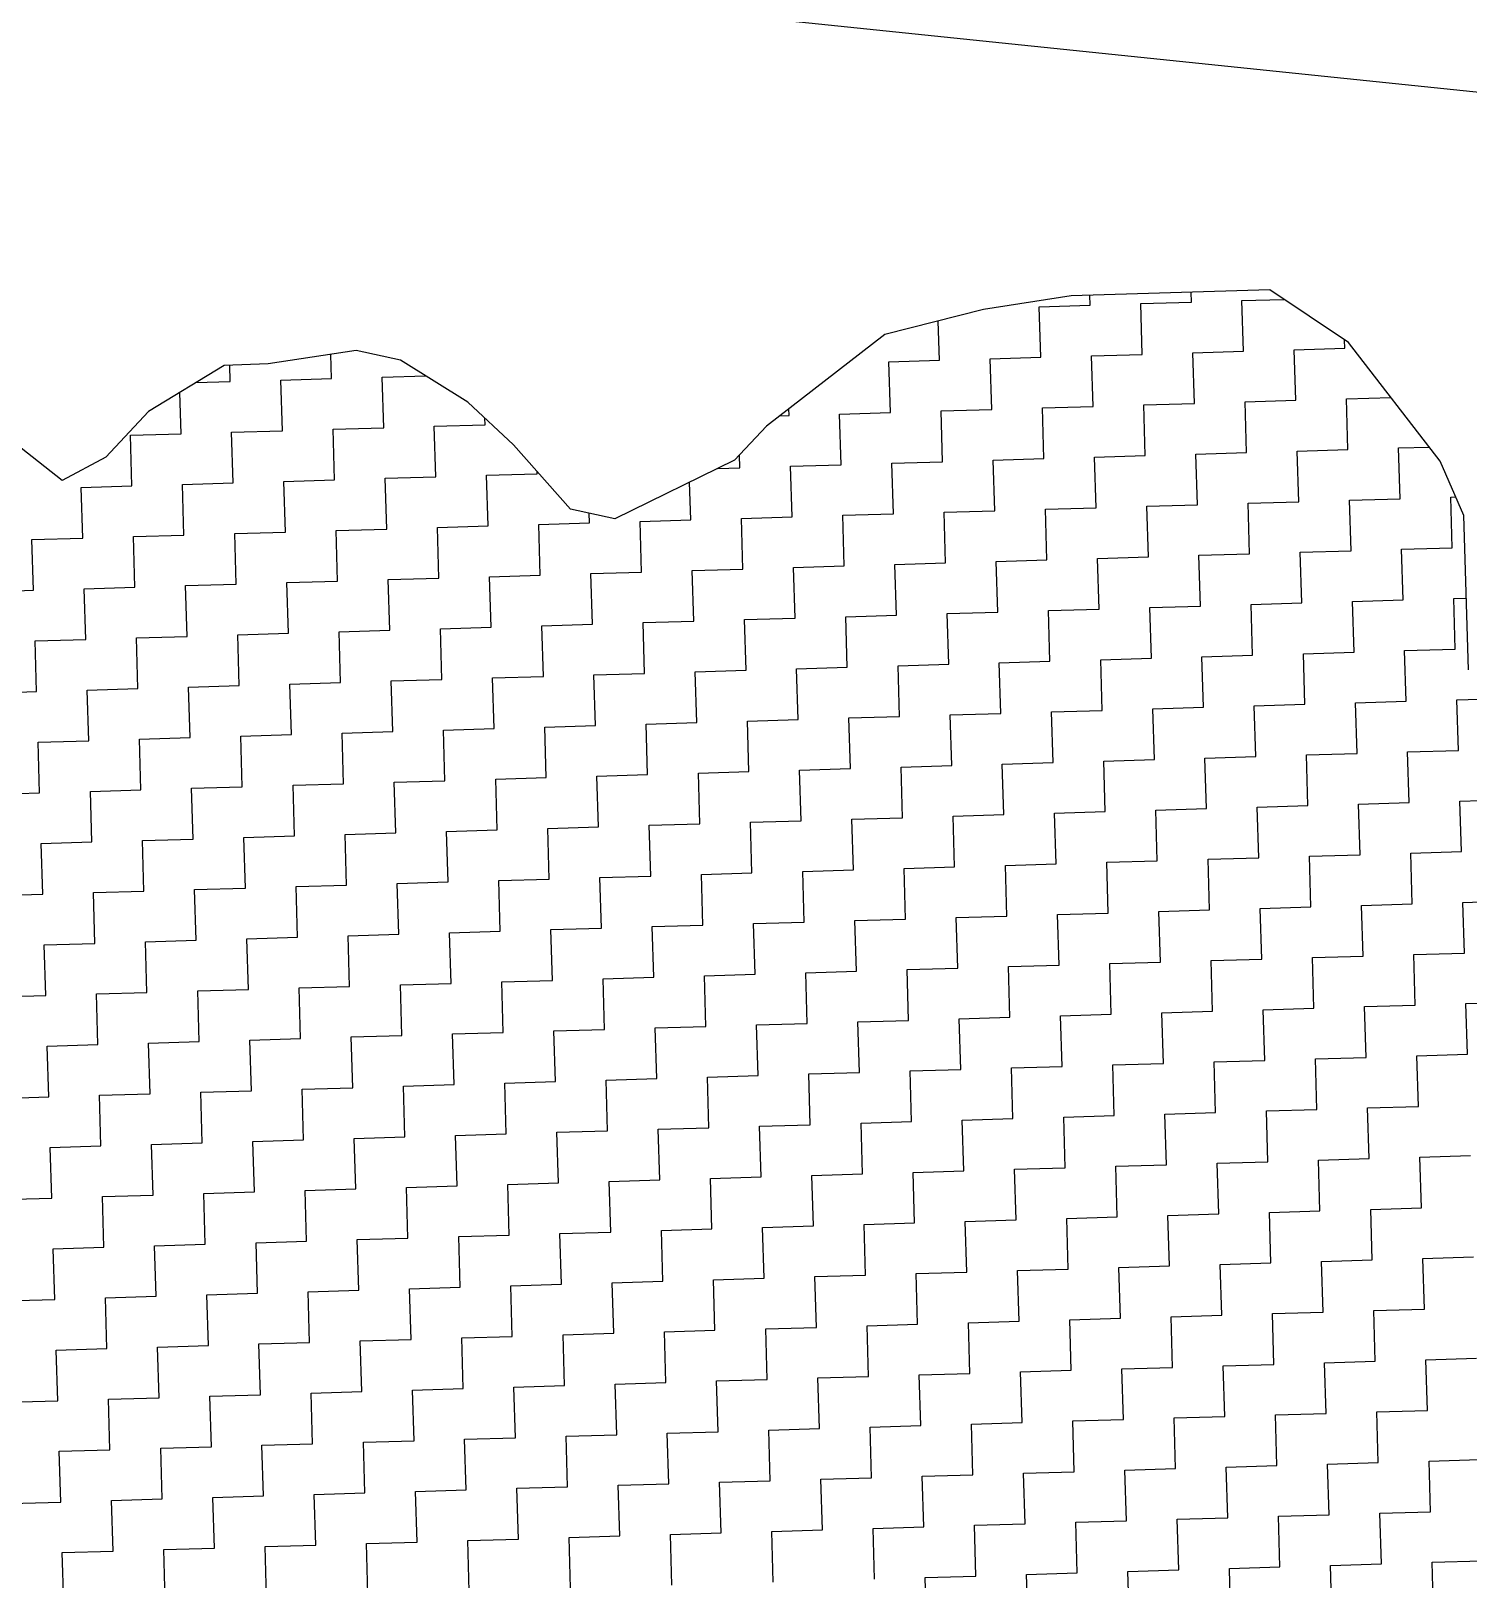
# Model space of a CAD drawing. Header units: metres. Extents: x 289662 to 290738, y 2016260 to 2018343.
# Drawn here: x 290324.9 to 290430.5, y 2016570.2 to 2016684 of the extents above; entities that cross this region are included whole.
import ezdxf

# ---------------------------------------------------------------- set-up
doc = ezdxf.new("R2010")
doc.units = ezdxf.units.M
doc.layers.add('POLY_HATCH', color=12, linetype='Continuous')
doc.layers.add('V_BOUND_LINE', color=7, linetype='Continuous')

msp = doc.modelspace()

# ---------------------------------------------------------------- linework, layer by layer
at = {"layer": 'POLY_HATCH'}
for p, q in [((290401.38, 2016664.54), (290394.93, 2016663.53)), ((290415.96, 2016664.97), (290401.38, 2016664.54)), ((290421.74, 2016661.1), (290415.96, 2016664.97)), ((290394.93, 2016663.53), (290387.69, 2016661.7)), ((290387.69, 2016661.7), (290378.98, 2016654.96)), ((290428.49, 2016652.39), (290421.74, 2016661.1)), ((290348.84, 2016660.53), (290342.38, 2016659.53)), ((290352.1, 2016659.82), (290348.84, 2016660.53)), ((290357.05, 2016656.73), (290352.1, 2016659.82)), ((290339.15, 2016659.43), (290333.58, 2016656.03)), ((290342.38, 2016659.53), (290339.15, 2016659.43)), ((290360.39, 2016653.59), (290357.05, 2016656.73)), ((290333.58, 2016656.03), (290330.44, 2016652.69)), ((290327.25, 2016650.98), (290322.27, 2016654.88)), ((290378.98, 2016654.96), (290376.63, 2016652.46)), ((290364.58, 2016648.86), (290360.39, 2016653.59)), ((290330.44, 2016652.69), (290327.25, 2016650.98)), ((290376.63, 2016652.46), (290367.84, 2016648.14)), ((290430.23, 2016648.39), (290428.49, 2016652.39)), ((290367.84, 2016648.14), (290364.58, 2016648.86)), ((290430.57, 2016637.06), (290430.23, 2016648.39))]:
    msp.add_line(p, q, dxfattribs=at)
at = {"layer": 'POLY_HATCH', "linetype": 'Continuous'}
for p, q in [((290402.76, 2016663.86), (290402.73, 2016664.58)), ((290410.2, 2016664.08), (290410.18, 2016664.8)), ((290399.03, 2016663.74), (290402.76, 2016663.86)), ((290399.14, 2016660.02), (290399.03, 2016663.74)), ((290406.48, 2016663.97), (290410.2, 2016664.08)), ((290406.59, 2016660.24), (290406.48, 2016663.97)), ((290413.92, 2016664.19), (290416.99, 2016664.28)), ((290414.04, 2016660.47), (290413.92, 2016664.19)), ((290391.7, 2016659.8), (290391.61, 2016662.69)), ((290421.48, 2016660.69), (290421.46, 2016661.28)), ((290347.03, 2016658.46), (290346.97, 2016660.24)), ((290387.98, 2016659.69), (290391.7, 2016659.8)), ((290395.42, 2016659.91), (290399.14, 2016660.02)), ((290395.53, 2016656.19), (290395.42, 2016659.91)), ((290402.87, 2016660.13), (290406.59, 2016660.24)), ((290402.98, 2016656.41), (290402.87, 2016660.13)), ((290410.31, 2016660.36), (290414.04, 2016660.47)), ((290410.42, 2016656.63), (290410.31, 2016660.36)), ((290417.76, 2016660.58), (290421.48, 2016660.69)), ((290417.87, 2016656.86), (290417.76, 2016660.58)), ((290339.58, 2016658.24), (290339.55, 2016659.44)), ((290350.75, 2016658.57), (290353.95, 2016658.67)), ((290388.09, 2016655.96), (290387.98, 2016659.69)), ((290337.07, 2016658.16), (290339.58, 2016658.24)), ((290343.3, 2016658.35), (290347.03, 2016658.46)), ((290343.42, 2016654.63), (290343.3, 2016658.35)), ((290350.86, 2016654.85), (290350.75, 2016658.57)), ((290335.97, 2016654.4), (290335.88, 2016657.43)), ((290399.26, 2016656.3), (290402.98, 2016656.41)), ((290406.7, 2016656.52), (290410.42, 2016656.63)), ((290406.81, 2016652.8), (290406.7, 2016656.52)), ((290414.15, 2016656.74), (290417.87, 2016656.86)), ((290414.26, 2016653.02), (290414.15, 2016656.74)), ((290421.59, 2016656.97), (290424.87, 2016657.07)), ((290421.7, 2016653.25), (290421.59, 2016656.97)), ((290358.31, 2016655.07), (290358.29, 2016655.56)), ((290379.97, 2016655.72), (290380.64, 2016655.74)), ((290380.64, 2016655.74), (290380.63, 2016656.23)), ((290384.36, 2016655.85), (290388.09, 2016655.96)), ((290384.48, 2016652.13), (290384.36, 2016655.85)), ((290391.81, 2016656.08), (290395.53, 2016656.19)), ((290391.92, 2016652.35), (290391.81, 2016656.08)), ((290399.37, 2016652.58), (290399.26, 2016656.3)), ((290332.25, 2016654.29), (290335.97, 2016654.4)), ((290332.36, 2016650.57), (290332.25, 2016654.29)), ((290339.69, 2016654.52), (290343.42, 2016654.63)), ((290339.8, 2016650.79), (290339.69, 2016654.52)), ((290347.14, 2016654.74), (290350.86, 2016654.85)), ((290347.25, 2016651.02), (290347.14, 2016654.74)), ((290354.58, 2016654.96), (290358.31, 2016655.07)), ((290354.69, 2016651.24), (290354.58, 2016654.96)), ((290410.54, 2016652.91), (290414.26, 2016653.02)), ((290417.98, 2016653.13), (290421.7, 2016653.25)), ((290418.09, 2016649.41), (290417.98, 2016653.13)), ((290425.43, 2016653.36), (290427.69, 2016653.42)), ((290425.54, 2016649.63), (290425.43, 2016653.36)), ((290375.41, 2016651.86), (290377.03, 2016651.91)), ((290377.03, 2016651.91), (290377, 2016652.85)), ((290380.75, 2016652.02), (290384.48, 2016652.13)), ((290380.87, 2016648.3), (290380.75, 2016652.02)), ((290388.2, 2016652.24), (290391.92, 2016652.35)), ((290388.31, 2016648.52), (290388.2, 2016652.24)), ((290395.64, 2016652.46), (290399.37, 2016652.58)), ((290395.76, 2016648.74), (290395.64, 2016652.46)), ((290403.09, 2016652.69), (290406.81, 2016652.8)), ((290403.2, 2016648.97), (290403.09, 2016652.69)), ((290410.65, 2016649.19), (290410.54, 2016652.91)), ((290336.08, 2016650.68), (290339.8, 2016650.79)), ((290336.19, 2016646.96), (290336.08, 2016650.68)), ((290343.53, 2016650.9), (290347.25, 2016651.02)), ((290343.64, 2016647.18), (290343.53, 2016650.9)), ((290350.97, 2016651.13), (290354.69, 2016651.24)), ((290351.08, 2016647.4), (290350.97, 2016651.13)), ((290358.42, 2016651.35), (290362.14, 2016651.46)), ((290358.53, 2016647.63), (290358.42, 2016651.35)), ((290362.14, 2016651.46), (290362.14, 2016651.62)), ((290373.42, 2016648.07), (290373.34, 2016650.84)), ((290328.64, 2016650.46), (290332.36, 2016650.57)), ((290328.75, 2016646.74), (290328.64, 2016650.46)), ((290421.81, 2016649.52), (290425.54, 2016649.63)), ((290429.26, 2016649.75), (290429.63, 2016649.76)), ((290429.37, 2016646.02), (290429.26, 2016649.75)), ((290365.97, 2016647.85), (290365.95, 2016648.56)), ((290384.59, 2016648.41), (290388.31, 2016648.52)), ((290384.7, 2016644.69), (290384.59, 2016648.41)), ((290392.03, 2016648.63), (290395.76, 2016648.74)), ((290392.14, 2016644.91), (290392.03, 2016648.63)), ((290399.48, 2016648.85), (290403.2, 2016648.97)), ((290399.59, 2016645.13), (290399.48, 2016648.85)), ((290406.92, 2016649.08), (290410.65, 2016649.19)), ((290407.04, 2016645.35), (290406.92, 2016649.08)), ((290414.37, 2016649.3), (290418.09, 2016649.41)), ((290414.48, 2016645.58), (290414.37, 2016649.3)), ((290421.93, 2016645.8), (290421.81, 2016649.52)), ((290347.36, 2016647.29), (290351.08, 2016647.4)), ((290347.47, 2016643.57), (290347.36, 2016647.29)), ((290354.81, 2016647.52), (290358.53, 2016647.63)), ((290354.92, 2016643.79), (290354.81, 2016647.52)), ((290362.25, 2016647.74), (290365.97, 2016647.85)), ((290362.36, 2016644.02), (290362.25, 2016647.74)), ((290369.7, 2016647.96), (290373.42, 2016648.07)), ((290369.81, 2016644.24), (290369.7, 2016647.96)), ((290377.14, 2016648.18), (290380.87, 2016648.3)), ((290377.25, 2016644.46), (290377.14, 2016648.18)), ((290325.02, 2016646.62), (290328.75, 2016646.74)), ((290325.14, 2016642.9), (290325.02, 2016646.62)), ((290332.47, 2016646.85), (290336.19, 2016646.96)), ((290332.58, 2016643.12), (290332.47, 2016646.85)), ((290339.92, 2016647.07), (290343.64, 2016647.18)), ((290340.03, 2016643.35), (290339.92, 2016647.07)), ((290395.87, 2016645.02), (290399.59, 2016645.13)), ((290395.98, 2016641.3), (290395.87, 2016645.02)), ((290403.31, 2016645.24), (290407.04, 2016645.35)), ((290403.42, 2016641.52), (290403.31, 2016645.24)), ((290410.76, 2016645.47), (290414.48, 2016645.58)), ((290410.87, 2016641.74), (290410.76, 2016645.47)), ((290418.2, 2016645.69), (290421.93, 2016645.8)), ((290418.32, 2016641.97), (290418.2, 2016645.69)), ((290425.65, 2016645.91), (290429.37, 2016646.02)), ((290425.76, 2016642.19), (290425.65, 2016645.91)), ((290358.64, 2016643.9), (290362.36, 2016644.02)), ((290358.75, 2016640.18), (290358.64, 2016643.9)), ((290366.09, 2016644.13), (290369.81, 2016644.24)), ((290366.2, 2016640.4), (290366.09, 2016644.13)), ((290373.53, 2016644.35), (290377.25, 2016644.46)), ((290373.64, 2016640.63), (290373.53, 2016644.35)), ((290380.98, 2016644.57), (290384.7, 2016644.69)), ((290381.09, 2016640.85), (290380.98, 2016644.57)), ((290388.42, 2016644.8), (290392.14, 2016644.91)), ((290388.53, 2016641.07), (290388.42, 2016644.8)), ((290321.41, 2016642.79), (290325.14, 2016642.9)), ((290328.86, 2016643.01), (290332.58, 2016643.12)), ((290328.97, 2016639.29), (290328.86, 2016643.01)), ((290336.3, 2016643.24), (290340.03, 2016643.35)), ((290336.42, 2016639.51), (290336.3, 2016643.24)), ((290343.75, 2016643.46), (290347.47, 2016643.57)), ((290343.86, 2016639.74), (290343.75, 2016643.46)), ((290351.2, 2016643.68), (290354.92, 2016643.79)), ((290351.31, 2016639.96), (290351.2, 2016643.68)), ((290407.15, 2016641.63), (290410.87, 2016641.74)), ((290407.26, 2016637.91), (290407.15, 2016641.63)), ((290414.59, 2016641.85), (290418.32, 2016641.97)), ((290414.7, 2016638.13), (290414.59, 2016641.85)), ((290422.04, 2016642.08), (290425.76, 2016642.19)), ((290422.15, 2016638.35), (290422.04, 2016642.08)), ((290429.48, 2016642.3), (290430.41, 2016642.33)), ((290429.59, 2016638.58), (290429.48, 2016642.3)), ((290369.92, 2016640.52), (290373.64, 2016640.63)), ((290370.03, 2016636.79), (290369.92, 2016640.52)), ((290377.37, 2016640.74), (290381.09, 2016640.85)), ((290377.48, 2016637.02), (290377.37, 2016640.74)), ((290384.81, 2016640.96), (290388.53, 2016641.07)), ((290384.92, 2016637.24), (290384.81, 2016640.96)), ((290392.26, 2016641.19), (290395.98, 2016641.3)), ((290392.37, 2016637.46), (290392.26, 2016641.19)), ((290399.7, 2016641.41), (290403.42, 2016641.52)), ((290399.81, 2016637.69), (290399.7, 2016641.41)), ((290332.69, 2016639.4), (290336.42, 2016639.51)), ((290332.8, 2016635.68), (290332.69, 2016639.4)), ((290340.14, 2016639.62), (290343.86, 2016639.74)), ((290340.25, 2016635.9), (290340.14, 2016639.62)), ((290347.58, 2016639.85), (290351.31, 2016639.96)), ((290347.7, 2016636.12), (290347.58, 2016639.85)), ((290355.03, 2016640.07), (290358.75, 2016640.18)), ((290355.14, 2016636.35), (290355.03, 2016640.07)), ((290362.47, 2016640.29), (290366.2, 2016640.4)), ((290362.59, 2016636.57), (290362.47, 2016640.29)), ((290325.25, 2016639.18), (290328.97, 2016639.29)), ((290325.36, 2016635.46), (290325.25, 2016639.18)), ((290418.43, 2016638.24), (290422.15, 2016638.35)), ((290418.54, 2016634.52), (290418.43, 2016638.24)), ((290425.87, 2016638.47), (290429.59, 2016638.58)), ((290425.98, 2016634.74), (290425.87, 2016638.47)), ((290381.2, 2016637.13), (290384.92, 2016637.24)), ((290381.31, 2016633.41), (290381.2, 2016637.13)), ((290388.65, 2016637.35), (290392.37, 2016637.46)), ((290388.76, 2016633.63), (290388.65, 2016637.35)), ((290396.09, 2016637.57), (290399.81, 2016637.69)), ((290396.2, 2016633.85), (290396.09, 2016637.57)), ((290403.54, 2016637.8), (290407.26, 2016637.91)), ((290403.65, 2016634.07), (290403.54, 2016637.8)), ((290410.98, 2016638.02), (290414.7, 2016638.13)), ((290411.09, 2016634.3), (290410.98, 2016638.02)), ((290336.53, 2016635.79), (290340.25, 2016635.9)), ((290343.97, 2016636.01), (290347.7, 2016636.12)), ((290344.08, 2016632.29), (290343.97, 2016636.01)), ((290351.42, 2016636.24), (290355.14, 2016636.35)), ((290351.53, 2016632.51), (290351.42, 2016636.24)), ((290358.86, 2016636.46), (290362.59, 2016636.57)), ((290358.98, 2016632.74), (290358.86, 2016636.46)), ((290366.31, 2016636.68), (290370.03, 2016636.79)), ((290366.42, 2016632.96), (290366.31, 2016636.68)), ((290373.75, 2016636.91), (290377.48, 2016637.02)), ((290373.87, 2016633.18), (290373.75, 2016636.91)), ((290321.64, 2016635.34), (290325.36, 2016635.46)), ((290329.08, 2016635.57), (290332.8, 2016635.68)), ((290329.19, 2016631.84), (290329.08, 2016635.57)), ((290336.64, 2016632.07), (290336.53, 2016635.79)), ((290429.71, 2016634.85), (290433.43, 2016634.97)), ((290429.82, 2016631.13), (290429.71, 2016634.85)), ((290385.03, 2016633.52), (290388.76, 2016633.63)), ((290392.48, 2016633.74), (290396.2, 2016633.85)), ((290392.59, 2016630.02), (290392.48, 2016633.74)), ((290399.92, 2016633.96), (290403.65, 2016634.07)), ((290400.04, 2016630.24), (290399.92, 2016633.96)), ((290407.37, 2016634.19), (290411.09, 2016634.3)), ((290407.48, 2016630.46), (290407.37, 2016634.19)), ((290414.82, 2016634.41), (290418.54, 2016634.52)), ((290414.93, 2016630.69), (290414.82, 2016634.41)), ((290422.26, 2016634.63), (290425.98, 2016634.74)), ((290422.37, 2016630.91), (290422.26, 2016634.63)), ((290347.81, 2016632.4), (290351.53, 2016632.51)), ((290355.25, 2016632.63), (290358.98, 2016632.74)), ((290355.36, 2016628.9), (290355.25, 2016632.63)), ((290362.7, 2016632.85), (290366.42, 2016632.96)), ((290362.81, 2016629.13), (290362.7, 2016632.85)), ((290370.14, 2016633.07), (290373.87, 2016633.18)), ((290370.25, 2016629.35), (290370.14, 2016633.07)), ((290377.59, 2016633.29), (290381.31, 2016633.41)), ((290377.7, 2016629.57), (290377.59, 2016633.29)), ((290385.15, 2016629.79), (290385.03, 2016633.52)), ((290325.47, 2016631.73), (290329.19, 2016631.84)), ((290325.58, 2016628.01), (290325.47, 2016631.73)), ((290332.92, 2016631.96), (290336.64, 2016632.07)), ((290333.03, 2016628.23), (290332.92, 2016631.96)), ((290340.36, 2016632.18), (290344.08, 2016632.29)), ((290340.47, 2016628.46), (290340.36, 2016632.18)), ((290347.92, 2016628.68), (290347.81, 2016632.4)), ((290396.31, 2016630.13), (290400.04, 2016630.24)), ((290403.76, 2016630.35), (290407.48, 2016630.46)), ((290403.87, 2016626.63), (290403.76, 2016630.35)), ((290411.2, 2016630.57), (290414.93, 2016630.69)), ((290411.32, 2016626.85), (290411.2, 2016630.57)), ((290418.65, 2016630.8), (290422.37, 2016630.91)), ((290418.76, 2016627.07), (290418.65, 2016630.8)), ((290426.09, 2016631.02), (290429.82, 2016631.13)), ((290426.21, 2016627.3), (290426.09, 2016631.02)), ((290359.09, 2016629.01), (290362.81, 2016629.13)), ((290366.53, 2016629.24), (290370.25, 2016629.35)), ((290366.64, 2016625.51), (290366.53, 2016629.24)), ((290373.98, 2016629.46), (290377.7, 2016629.57)), ((290374.09, 2016625.74), (290373.98, 2016629.46)), ((290381.42, 2016629.68), (290385.15, 2016629.79)), ((290381.53, 2016625.96), (290381.42, 2016629.68)), ((290388.87, 2016629.91), (290392.59, 2016630.02)), ((290388.98, 2016626.18), (290388.87, 2016629.91)), ((290396.42, 2016626.41), (290396.31, 2016630.13)), ((290321.86, 2016627.9), (290325.58, 2016628.01)), ((290329.31, 2016628.12), (290333.03, 2016628.23)), ((290329.42, 2016624.4), (290329.31, 2016628.12)), ((290336.75, 2016628.35), (290340.47, 2016628.46)), ((290336.86, 2016624.62), (290336.75, 2016628.35)), ((290344.2, 2016628.57), (290347.92, 2016628.68)), ((290344.31, 2016624.85), (290344.2, 2016628.57)), ((290351.64, 2016628.79), (290355.36, 2016628.9)), ((290351.75, 2016625.07), (290351.64, 2016628.79)), ((290359.2, 2016625.29), (290359.09, 2016629.01)), ((290407.59, 2016626.74), (290411.32, 2016626.85)), ((290415.04, 2016626.96), (290418.76, 2016627.07)), ((290415.15, 2016623.24), (290415.04, 2016626.96)), ((290422.48, 2016627.19), (290426.21, 2016627.3)), ((290422.6, 2016623.46), (290422.48, 2016627.19)), ((290429.93, 2016627.41), (290433.65, 2016627.52)), ((290430.04, 2016623.69), (290429.93, 2016627.41)), ((290370.37, 2016625.63), (290374.09, 2016625.74)), ((290377.81, 2016625.85), (290381.53, 2016625.96)), ((290377.92, 2016622.13), (290377.81, 2016625.85)), ((290385.26, 2016626.07), (290388.98, 2016626.18)), ((290385.37, 2016622.35), (290385.26, 2016626.07)), ((290392.7, 2016626.29), (290396.42, 2016626.41)), ((290392.81, 2016622.57), (290392.7, 2016626.29)), ((290400.15, 2016626.52), (290403.87, 2016626.63)), ((290400.26, 2016622.79), (290400.15, 2016626.52)), ((290407.7, 2016623.02), (290407.59, 2016626.74)), ((290333.14, 2016624.51), (290336.86, 2016624.62)), ((290333.25, 2016620.79), (290333.14, 2016624.51)), ((290340.58, 2016624.73), (290344.31, 2016624.85)), ((290340.7, 2016621.01), (290340.58, 2016624.73)), ((290348.03, 2016624.96), (290351.75, 2016625.07)), ((290348.14, 2016621.23), (290348.03, 2016624.96)), ((290355.48, 2016625.18), (290359.2, 2016625.29)), ((290355.59, 2016621.46), (290355.48, 2016625.18)), ((290362.92, 2016625.4), (290366.64, 2016625.51)), ((290363.03, 2016621.68), (290362.92, 2016625.4)), ((290370.48, 2016621.9), (290370.37, 2016625.63)), ((290325.69, 2016624.29), (290329.42, 2016624.4)), ((290325.81, 2016620.57), (290325.69, 2016624.29)), ((290418.87, 2016623.35), (290422.6, 2016623.46)), ((290426.32, 2016623.58), (290430.04, 2016623.69)), ((290426.43, 2016619.85), (290426.32, 2016623.58)), ((290381.65, 2016622.24), (290385.37, 2016622.35)), ((290381.76, 2016618.51), (290381.65, 2016622.24)), ((290389.09, 2016622.46), (290392.81, 2016622.57)), ((290389.2, 2016618.74), (290389.09, 2016622.46)), ((290396.54, 2016622.68), (290400.26, 2016622.79)), ((290396.65, 2016618.96), (290396.54, 2016622.68)), ((290403.98, 2016622.91), (290407.7, 2016623.02)), ((290404.09, 2016619.18), (290403.98, 2016622.91)), ((290411.43, 2016623.13), (290415.15, 2016623.24)), ((290411.54, 2016619.41), (290411.43, 2016623.13)), ((290418.98, 2016619.63), (290418.87, 2016623.35)), ((290344.42, 2016621.12), (290348.14, 2016621.23)), ((290344.53, 2016617.4), (290344.42, 2016621.12)), ((290351.86, 2016621.35), (290355.59, 2016621.46)), ((290351.98, 2016617.62), (290351.86, 2016621.35)), ((290359.31, 2016621.57), (290363.03, 2016621.68)), ((290359.42, 2016617.85), (290359.31, 2016621.57)), ((290366.75, 2016621.79), (290370.48, 2016621.9)), ((290366.87, 2016618.07), (290366.75, 2016621.79)), ((290374.2, 2016622.01), (290377.92, 2016622.13)), ((290374.31, 2016618.29), (290374.2, 2016622.01)), ((290322.08, 2016620.45), (290325.81, 2016620.57)), ((290329.53, 2016620.68), (290333.25, 2016620.79)), ((290329.64, 2016616.95), (290329.53, 2016620.68)), ((290336.97, 2016620.9), (290340.7, 2016621.01)), ((290337.08, 2016617.18), (290336.97, 2016620.9)), ((290430.15, 2016619.96), (290433.87, 2016620.08)), ((290430.26, 2016616.24), (290430.15, 2016619.96)), ((290392.93, 2016618.85), (290396.65, 2016618.96)), ((290393.04, 2016615.13), (290392.93, 2016618.85)), ((290400.37, 2016619.07), (290404.09, 2016619.18)), ((290400.48, 2016615.35), (290400.37, 2016619.07)), ((290407.82, 2016619.3), (290411.54, 2016619.41)), ((290407.93, 2016615.57), (290407.82, 2016619.3)), ((290415.26, 2016619.52), (290418.98, 2016619.63)), ((290415.37, 2016615.8), (290415.26, 2016619.52)), ((290422.71, 2016619.74), (290426.43, 2016619.85)), ((290422.82, 2016616.02), (290422.71, 2016619.74)), ((290355.7, 2016617.73), (290359.42, 2016617.85)), ((290355.81, 2016614.01), (290355.7, 2016617.73)), ((290363.14, 2016617.96), (290366.87, 2016618.07)), ((290363.26, 2016614.23), (290363.14, 2016617.96)), ((290370.59, 2016618.18), (290374.31, 2016618.29)), ((290370.7, 2016614.46), (290370.59, 2016618.18)), ((290378.03, 2016618.4), (290381.76, 2016618.51)), ((290378.15, 2016614.68), (290378.03, 2016618.4)), ((290385.48, 2016618.63), (290389.2, 2016618.74)), ((290385.59, 2016614.9), (290385.48, 2016618.63)), ((290325.92, 2016616.84), (290329.64, 2016616.95)), ((290326.03, 2016613.12), (290325.92, 2016616.84)), ((290333.36, 2016617.07), (290337.08, 2016617.18)), ((290333.47, 2016613.34), (290333.36, 2016617.07)), ((290340.81, 2016617.29), (290344.53, 2016617.4)), ((290340.92, 2016613.57), (290340.81, 2016617.29)), ((290348.25, 2016617.51), (290351.98, 2016617.62)), ((290348.36, 2016613.79), (290348.25, 2016617.51)), ((290404.2, 2016615.46), (290407.93, 2016615.57)), ((290404.32, 2016611.74), (290404.2, 2016615.46)), ((290411.65, 2016615.68), (290415.37, 2016615.8)), ((290411.76, 2016611.96), (290411.65, 2016615.68)), ((290419.1, 2016615.91), (290422.82, 2016616.02)), ((290419.21, 2016612.18), (290419.1, 2016615.91)), ((290426.54, 2016616.13), (290430.26, 2016616.24)), ((290426.65, 2016612.41), (290426.54, 2016616.13)), ((290366.98, 2016614.35), (290370.7, 2016614.46)), ((290367.09, 2016610.62), (290366.98, 2016614.35)), ((290374.42, 2016614.57), (290378.15, 2016614.68)), ((290374.53, 2016610.85), (290374.42, 2016614.57)), ((290381.87, 2016614.79), (290385.59, 2016614.9)), ((290381.98, 2016611.07), (290381.87, 2016614.79)), ((290389.31, 2016615.02), (290393.04, 2016615.13)), ((290389.43, 2016611.29), (290389.31, 2016615.02)), ((290396.76, 2016615.24), (290400.48, 2016615.35)), ((290396.87, 2016611.52), (290396.76, 2016615.24)), ((290329.75, 2016613.23), (290333.47, 2016613.34)), ((290329.86, 2016609.51), (290329.75, 2016613.23)), ((290337.2, 2016613.45), (290340.92, 2016613.57)), ((290337.31, 2016609.73), (290337.2, 2016613.45)), ((290344.64, 2016613.68), (290348.36, 2016613.79)), ((290344.75, 2016609.95), (290344.64, 2016613.68)), ((290352.09, 2016613.9), (290355.81, 2016614.01)), ((290352.2, 2016610.18), (290352.09, 2016613.9)), ((290359.53, 2016614.12), (290363.26, 2016614.23)), ((290359.64, 2016610.4), (290359.53, 2016614.12)), ((290322.31, 2016613.01), (290326.03, 2016613.12)), ((290415.48, 2016612.07), (290419.21, 2016612.18)), ((290415.6, 2016608.35), (290415.48, 2016612.07)), ((290422.93, 2016612.3), (290426.65, 2016612.41)), ((290423.04, 2016608.57), (290422.93, 2016612.3)), ((290430.37, 2016612.52), (290434.1, 2016612.63)), ((290430.49, 2016608.8), (290430.37, 2016612.52)), ((290378.26, 2016610.96), (290381.98, 2016611.07)), ((290378.37, 2016607.24), (290378.26, 2016610.96)), ((290385.7, 2016611.18), (290389.43, 2016611.29)), ((290385.81, 2016607.46), (290385.7, 2016611.18)), ((290393.15, 2016611.4), (290396.87, 2016611.52)), ((290393.26, 2016607.68), (290393.15, 2016611.4)), ((290400.59, 2016611.63), (290404.32, 2016611.74)), ((290400.7, 2016607.9), (290400.59, 2016611.63)), ((290408.04, 2016611.85), (290411.76, 2016611.96)), ((290408.15, 2016608.13), (290408.04, 2016611.85)), ((290333.59, 2016609.62), (290337.31, 2016609.73)), ((290341.03, 2016609.84), (290344.75, 2016609.95)), ((290341.14, 2016606.12), (290341.03, 2016609.84)), ((290348.48, 2016610.07), (290352.2, 2016610.18)), ((290348.59, 2016606.34), (290348.48, 2016610.07)), ((290355.92, 2016610.29), (290359.64, 2016610.4)), ((290356.03, 2016606.57), (290355.92, 2016610.29)), ((290363.37, 2016610.51), (290367.09, 2016610.62)), ((290363.48, 2016606.79), (290363.37, 2016610.51)), ((290370.81, 2016610.73), (290374.53, 2016610.85)), ((290370.92, 2016607.01), (290370.81, 2016610.73)), ((290326.14, 2016609.4), (290329.86, 2016609.51)), ((290326.25, 2016605.67), (290326.14, 2016609.4)), ((290333.7, 2016605.9), (290333.59, 2016609.62)), ((290426.76, 2016608.68), (290430.49, 2016608.8)), ((290426.88, 2016604.96), (290426.76, 2016608.68)), ((290382.09, 2016607.35), (290385.81, 2016607.46)), ((290389.54, 2016607.57), (290393.26, 2016607.68)), ((290389.65, 2016603.85), (290389.54, 2016607.57)), ((290396.98, 2016607.79), (290400.7, 2016607.9)), ((290397.09, 2016604.07), (290396.98, 2016607.79)), ((290404.43, 2016608.02), (290408.15, 2016608.13)), ((290404.54, 2016604.29), (290404.43, 2016608.02)), ((290411.87, 2016608.24), (290415.6, 2016608.35)), ((290411.98, 2016604.52), (290411.87, 2016608.24)), ((290419.32, 2016608.46), (290423.04, 2016608.57)), ((290419.43, 2016604.74), (290419.32, 2016608.46)), ((290344.86, 2016606.23), (290348.59, 2016606.34)), ((290352.31, 2016606.45), (290356.03, 2016606.57)), ((290352.42, 2016602.73), (290352.31, 2016606.45)), ((290359.76, 2016606.68), (290363.48, 2016606.79)), ((290359.87, 2016602.96), (290359.76, 2016606.68)), ((290367.2, 2016606.9), (290370.92, 2016607.01)), ((290367.31, 2016603.18), (290367.2, 2016606.9)), ((290374.65, 2016607.12), (290378.37, 2016607.24)), ((290374.76, 2016603.4), (290374.65, 2016607.12)), ((290382.2, 2016603.62), (290382.09, 2016607.35)), ((290322.53, 2016605.56), (290326.25, 2016605.67)), ((290329.97, 2016605.79), (290333.7, 2016605.9)), ((290330.09, 2016602.06), (290329.97, 2016605.79)), ((290337.42, 2016606.01), (290341.14, 2016606.12)), ((290337.53, 2016602.29), (290337.42, 2016606.01)), ((290344.98, 2016602.51), (290344.86, 2016606.23)), ((290393.37, 2016603.96), (290397.09, 2016604.07)), ((290400.82, 2016604.18), (290404.54, 2016604.29)), ((290400.93, 2016600.46), (290400.82, 2016604.18)), ((290408.26, 2016604.4), (290411.98, 2016604.52)), ((290408.37, 2016600.68), (290408.26, 2016604.4)), ((290415.71, 2016604.63), (290419.43, 2016604.74)), ((290415.82, 2016600.9), (290415.71, 2016604.63)), ((290423.15, 2016604.85), (290426.88, 2016604.96)), ((290423.26, 2016601.13), (290423.15, 2016604.85)), ((290356.14, 2016602.84), (290359.87, 2016602.96)), ((290363.59, 2016603.07), (290367.31, 2016603.18)), ((290363.7, 2016599.34), (290363.59, 2016603.07)), ((290371.03, 2016603.29), (290374.76, 2016603.4)), ((290371.15, 2016599.57), (290371.03, 2016603.29)), ((290378.48, 2016603.51), (290382.2, 2016603.62)), ((290378.59, 2016599.79), (290378.48, 2016603.51)), ((290385.93, 2016603.74), (290389.65, 2016603.85)), ((290386.04, 2016600.01), (290385.93, 2016603.74)), ((290393.48, 2016600.24), (290393.37, 2016603.96)), ((290326.36, 2016601.95), (290330.09, 2016602.06)), ((290326.47, 2016598.23), (290326.36, 2016601.95)), ((290333.81, 2016602.17), (290337.53, 2016602.29)), ((290333.92, 2016598.45), (290333.81, 2016602.17)), ((290341.25, 2016602.4), (290344.98, 2016602.51)), ((290341.36, 2016598.68), (290341.25, 2016602.4)), ((290348.7, 2016602.62), (290352.42, 2016602.73)), ((290348.81, 2016598.9), (290348.7, 2016602.62)), ((290356.26, 2016599.12), (290356.14, 2016602.84)), ((290404.65, 2016600.57), (290408.37, 2016600.68)), ((290412.1, 2016600.79), (290415.82, 2016600.9)), ((290412.21, 2016597.07), (290412.1, 2016600.79)), ((290419.54, 2016601.02), (290423.26, 2016601.13)), ((290419.65, 2016597.29), (290419.54, 2016601.02)), ((290426.99, 2016601.24), (290430.71, 2016601.35)), ((290427.1, 2016597.52), (290426.99, 2016601.24)), ((290367.42, 2016599.46), (290371.15, 2016599.57)), ((290374.87, 2016599.68), (290378.59, 2016599.79)), ((290374.98, 2016595.96), (290374.87, 2016599.68)), ((290382.31, 2016599.9), (290386.04, 2016600.01)), ((290382.43, 2016596.18), (290382.31, 2016599.9)), ((290389.76, 2016600.12), (290393.48, 2016600.24)), ((290389.87, 2016596.4), (290389.76, 2016600.12)), ((290397.21, 2016600.35), (290400.93, 2016600.46)), ((290397.32, 2016596.62), (290397.21, 2016600.35)), ((290404.76, 2016596.85), (290404.65, 2016600.57)), ((290330.2, 2016598.34), (290333.92, 2016598.45)), ((290330.31, 2016594.62), (290330.2, 2016598.34)), ((290337.64, 2016598.56), (290341.36, 2016598.68)), ((290337.75, 2016594.84), (290337.64, 2016598.56)), ((290345.09, 2016598.79), (290348.81, 2016598.9)), ((290345.2, 2016595.06), (290345.09, 2016598.79)), ((290352.53, 2016599.01), (290356.26, 2016599.12)), ((290352.64, 2016595.29), (290352.53, 2016599.01)), ((290359.98, 2016599.23), (290363.7, 2016599.34)), ((290360.09, 2016595.51), (290359.98, 2016599.23)), ((290367.54, 2016595.73), (290367.42, 2016599.46)), ((290322.75, 2016598.12), (290326.47, 2016598.23)), ((290415.93, 2016597.18), (290419.65, 2016597.29)), ((290423.38, 2016597.4), (290427.1, 2016597.52)), ((290423.49, 2016593.68), (290423.38, 2016597.4)), ((290378.7, 2016596.07), (290382.43, 2016596.18)), ((290378.81, 2016592.34), (290378.7, 2016596.07)), ((290386.15, 2016596.29), (290389.87, 2016596.4)), ((290386.26, 2016592.57), (290386.15, 2016596.29)), ((290393.59, 2016596.51), (290397.32, 2016596.62)), ((290393.71, 2016592.79), (290393.59, 2016596.51)), ((290401.04, 2016596.74), (290404.76, 2016596.85)), ((290401.15, 2016593.01), (290401.04, 2016596.74)), ((290408.48, 2016596.96), (290412.21, 2016597.07)), ((290408.6, 2016593.24), (290408.48, 2016596.96)), ((290416.04, 2016593.46), (290415.93, 2016597.18)), ((290341.48, 2016594.95), (290345.2, 2016595.06)), ((290341.59, 2016591.23), (290341.48, 2016594.95)), ((290348.92, 2016595.18), (290352.64, 2016595.29)), ((290349.03, 2016591.45), (290348.92, 2016595.18)), ((290356.37, 2016595.4), (290360.09, 2016595.51)), ((290356.48, 2016591.68), (290356.37, 2016595.4)), ((290363.81, 2016595.62), (290367.54, 2016595.73)), ((290363.92, 2016591.9), (290363.81, 2016595.62)), ((290371.26, 2016595.84), (290374.98, 2016595.96)), ((290371.37, 2016592.12), (290371.26, 2016595.84)), ((290326.59, 2016594.51), (290330.31, 2016594.62)), ((290326.7, 2016590.78), (290326.59, 2016594.51)), ((290334.03, 2016594.73), (290337.75, 2016594.84)), ((290334.14, 2016591.01), (290334.03, 2016594.73)), ((290427.21, 2016593.79), (290430.93, 2016593.91)), ((290427.32, 2016590.07), (290427.21, 2016593.79)), ((290389.98, 2016592.68), (290393.71, 2016592.79)), ((290390.09, 2016588.96), (290389.98, 2016592.68)), ((290397.43, 2016592.9), (290401.15, 2016593.01)), ((290397.54, 2016589.18), (290397.43, 2016592.9)), ((290404.87, 2016593.12), (290408.6, 2016593.24)), ((290404.99, 2016589.4), (290404.87, 2016593.12)), ((290412.32, 2016593.35), (290416.04, 2016593.46)), ((290412.43, 2016589.63), (290412.32, 2016593.35)), ((290419.76, 2016593.57), (290423.49, 2016593.68)), ((290419.88, 2016589.85), (290419.76, 2016593.57)), ((290352.76, 2016591.56), (290356.48, 2016591.68)), ((290352.87, 2016587.84), (290352.76, 2016591.56)), ((290360.2, 2016591.79), (290363.92, 2016591.9)), ((290360.31, 2016588.06), (290360.2, 2016591.79)), ((290367.65, 2016592.01), (290371.37, 2016592.12)), ((290367.76, 2016588.29), (290367.65, 2016592.01)), ((290375.09, 2016592.23), (290378.81, 2016592.34)), ((290375.2, 2016588.51), (290375.09, 2016592.23)), ((290382.54, 2016592.46), (290386.26, 2016592.57)), ((290382.65, 2016588.73), (290382.54, 2016592.46)), ((290322.97, 2016590.67), (290326.7, 2016590.78)), ((290330.42, 2016590.9), (290334.14, 2016591.01)), ((290330.53, 2016587.17), (290330.42, 2016590.9)), ((290337.87, 2016591.12), (290341.59, 2016591.23)), ((290337.98, 2016587.4), (290337.87, 2016591.12)), ((290345.31, 2016591.34), (290349.03, 2016591.45)), ((290345.42, 2016587.62), (290345.31, 2016591.34)), ((290401.26, 2016589.29), (290404.99, 2016589.4)), ((290401.37, 2016585.57), (290401.26, 2016589.29)), ((290408.71, 2016589.51), (290412.43, 2016589.63)), ((290408.82, 2016585.79), (290408.71, 2016589.51)), ((290416.15, 2016589.74), (290419.88, 2016589.85)), ((290416.26, 2016586.01), (290416.15, 2016589.74)), ((290423.6, 2016589.96), (290427.32, 2016590.07)), ((290423.71, 2016586.24), (290423.6, 2016589.96)), ((290364.04, 2016588.18), (290367.76, 2016588.29)), ((290364.15, 2016584.45), (290364.04, 2016588.18)), ((290371.48, 2016588.4), (290375.2, 2016588.51)), ((290371.59, 2016584.68), (290371.48, 2016588.4)), ((290378.93, 2016588.62), (290382.65, 2016588.73)), ((290379.04, 2016584.9), (290378.93, 2016588.62)), ((290386.37, 2016588.84), (290390.09, 2016588.96)), ((290386.48, 2016585.12), (290386.37, 2016588.84)), ((290393.82, 2016589.07), (290397.54, 2016589.18)), ((290393.93, 2016585.34), (290393.82, 2016589.07)), ((290326.81, 2016587.06), (290330.53, 2016587.17)), ((290326.92, 2016583.34), (290326.81, 2016587.06)), ((290334.25, 2016587.28), (290337.98, 2016587.4)), ((290334.37, 2016583.56), (290334.25, 2016587.28)), ((290341.7, 2016587.51), (290345.42, 2016587.62)), ((290341.81, 2016583.78), (290341.7, 2016587.51)), ((290349.14, 2016587.73), (290352.87, 2016587.84)), ((290349.26, 2016584.01), (290349.14, 2016587.73)), ((290356.59, 2016587.95), (290360.31, 2016588.06)), ((290356.7, 2016584.23), (290356.59, 2016587.95)), ((290412.54, 2016585.9), (290416.26, 2016586.01)), ((290412.65, 2016582.18), (290412.54, 2016585.9)), ((290419.99, 2016586.13), (290423.71, 2016586.24)), ((290420.1, 2016582.4), (290419.99, 2016586.13)), ((290427.43, 2016586.35), (290431.16, 2016586.46)), ((290427.54, 2016582.63), (290427.43, 2016586.35)), ((290375.31, 2016584.79), (290379.04, 2016584.9)), ((290375.43, 2016581.06), (290375.31, 2016584.79)), ((290382.76, 2016585.01), (290386.48, 2016585.12)), ((290382.87, 2016581.29), (290382.76, 2016585.01)), ((290390.21, 2016585.23), (290393.93, 2016585.34)), ((290390.32, 2016581.51), (290390.21, 2016585.23)), ((290397.65, 2016585.46), (290401.37, 2016585.57)), ((290397.76, 2016581.73), (290397.65, 2016585.46)), ((290405.1, 2016585.68), (290408.82, 2016585.79)), ((290405.21, 2016581.96), (290405.1, 2016585.68)), ((290330.64, 2016583.45), (290334.37, 2016583.56)), ((290338.09, 2016583.67), (290341.81, 2016583.78)), ((290338.2, 2016579.95), (290338.09, 2016583.67)), ((290345.53, 2016583.9), (290349.26, 2016584.01)), ((290345.64, 2016580.17), (290345.53, 2016583.9)), ((290352.98, 2016584.12), (290356.7, 2016584.23)), ((290353.09, 2016580.4), (290352.98, 2016584.12)), ((290360.42, 2016584.34), (290364.15, 2016584.45)), ((290360.54, 2016580.62), (290360.42, 2016584.34)), ((290367.87, 2016584.56), (290371.59, 2016584.68)), ((290367.98, 2016580.84), (290367.87, 2016584.56)), ((290323.2, 2016583.23), (290326.92, 2016583.34)), ((290330.75, 2016579.73), (290330.64, 2016583.45)), ((290423.82, 2016582.51), (290427.54, 2016582.63)), ((290423.93, 2016578.79), (290423.82, 2016582.51)), ((290379.15, 2016581.18), (290382.87, 2016581.29)), ((290386.59, 2016581.4), (290390.32, 2016581.51)), ((290386.71, 2016577.68), (290386.59, 2016581.4)), ((290394.04, 2016581.62), (290397.76, 2016581.73)), ((290394.15, 2016577.9), (290394.04, 2016581.62)), ((290401.49, 2016581.85), (290405.21, 2016581.96)), ((290401.6, 2016578.12), (290401.49, 2016581.85)), ((290408.93, 2016582.07), (290412.65, 2016582.18)), ((290409.04, 2016578.35), (290408.93, 2016582.07)), ((290416.38, 2016582.29), (290420.1, 2016582.4)), ((290416.49, 2016578.57), (290416.38, 2016582.29)), ((290341.92, 2016580.06), (290345.64, 2016580.17)), ((290349.37, 2016580.28), (290353.09, 2016580.4)), ((290349.48, 2016576.56), (290349.37, 2016580.28)), ((290356.81, 2016580.51), (290360.54, 2016580.62)), ((290356.92, 2016576.78), (290356.81, 2016580.51)), ((290364.26, 2016580.73), (290367.98, 2016580.84)), ((290364.37, 2016577.01), (290364.26, 2016580.73)), ((290371.7, 2016580.95), (290375.43, 2016581.06)), ((290371.82, 2016577.23), (290371.7, 2016580.95)), ((290379.26, 2016577.45), (290379.15, 2016581.18)), ((290327.03, 2016579.62), (290330.75, 2016579.73)), ((290327.14, 2016575.89), (290327.03, 2016579.62)), ((290334.48, 2016579.84), (290338.2, 2016579.95)), ((290334.59, 2016576.12), (290334.48, 2016579.84)), ((290342.03, 2016576.34), (290341.92, 2016580.06)), ((290427.66, 2016578.9), (290431.38, 2016579.01)), ((290390.43, 2016577.79), (290394.15, 2016577.9)), ((290397.87, 2016578.01), (290401.6, 2016578.12)), ((290397.99, 2016574.29), (290397.87, 2016578.01)), ((290405.32, 2016578.23), (290409.04, 2016578.35)), ((290405.43, 2016574.51), (290405.32, 2016578.23)), ((290412.76, 2016578.46), (290416.49, 2016578.57)), ((290412.88, 2016574.73), (290412.76, 2016578.46)), ((290420.21, 2016578.68), (290423.93, 2016578.79)), ((290420.32, 2016574.96), (290420.21, 2016578.68)), ((290427.77, 2016575.18), (290427.66, 2016578.9)), ((290353.2, 2016576.67), (290356.92, 2016576.78)), ((290360.65, 2016576.9), (290364.37, 2016577.01)), ((290360.76, 2016573.17), (290360.65, 2016576.9)), ((290368.09, 2016577.12), (290371.82, 2016577.23)), ((290368.2, 2016573.4), (290368.09, 2016577.12)), ((290375.54, 2016577.34), (290379.26, 2016577.45)), ((290375.65, 2016573.62), (290375.54, 2016577.34)), ((290382.98, 2016577.57), (290386.71, 2016577.68)), ((290383.09, 2016573.84), (290382.98, 2016577.57)), ((290390.54, 2016574.07), (290390.43, 2016577.79)), ((290323.42, 2016575.78), (290327.14, 2016575.89)), ((290330.87, 2016576), (290334.59, 2016576.12)), ((290330.98, 2016572.28), (290330.87, 2016576)), ((290338.31, 2016576.23), (290342.03, 2016576.34)), ((290338.42, 2016572.5), (290338.31, 2016576.23)), ((290345.76, 2016576.45), (290349.48, 2016576.56)), ((290345.87, 2016572.73), (290345.76, 2016576.45)), ((290353.31, 2016572.95), (290353.2, 2016576.67)), ((290401.71, 2016574.4), (290405.43, 2016574.51)), ((290409.15, 2016574.62), (290412.88, 2016574.73)), ((290409.27, 2016570.9), (290409.15, 2016574.62)), ((290416.6, 2016574.85), (290420.32, 2016574.96)), ((290416.71, 2016571.12), (290416.6, 2016574.85)), ((290424.04, 2016575.07), (290427.77, 2016575.18)), ((290424.16, 2016571.35), (290424.04, 2016575.07)), ((290364.48, 2016573.29), (290368.2, 2016573.4)), ((290371.93, 2016573.51), (290375.65, 2016573.62)), ((290372.04, 2016569.79), (290371.93, 2016573.51)), ((290379.37, 2016573.73), (290383.09, 2016573.84)), ((290379.48, 2016570.01), (290379.37, 2016573.73)), ((290386.82, 2016573.95), (290390.54, 2016574.07)), ((290386.93, 2016570.23), (290386.82, 2016573.95)), ((290394.26, 2016574.18), (290397.99, 2016574.29)), ((290394.37, 2016570.45), (290394.26, 2016574.18)), ((290401.82, 2016570.68), (290401.71, 2016574.4)), ((290327.25, 2016572.17), (290330.98, 2016572.28)), ((290327.37, 2016568.45), (290327.25, 2016572.17)), ((290334.7, 2016572.39), (290338.42, 2016572.5)), ((290334.81, 2016568.67), (290334.7, 2016572.39)), ((290342.15, 2016572.62), (290345.87, 2016572.73)), ((290342.26, 2016568.89), (290342.15, 2016572.62)), ((290349.59, 2016572.84), (290353.31, 2016572.95)), ((290349.7, 2016569.12), (290349.59, 2016572.84)), ((290357.04, 2016573.06), (290360.76, 2016573.17)), ((290357.15, 2016569.34), (290357.04, 2016573.06)), ((290364.59, 2016569.56), (290364.48, 2016573.29)), ((290412.99, 2016571.01), (290416.71, 2016571.12)), ((290420.43, 2016571.23), (290424.16, 2016571.35)), ((290420.54, 2016567.51), (290420.43, 2016571.23)), ((290427.88, 2016571.46), (290431.6, 2016571.57)), ((290427.99, 2016567.73), (290427.88, 2016571.46)), ((290390.65, 2016570.34), (290394.37, 2016570.45)), ((290390.76, 2016566.62), (290390.65, 2016570.34)), ((290398.1, 2016570.57), (290401.82, 2016570.68)), ((290398.21, 2016566.84), (290398.1, 2016570.57)), ((290405.54, 2016570.79), (290409.27, 2016570.9)), ((290405.65, 2016567.07), (290405.54, 2016570.79)), ((290413.1, 2016567.29), (290412.99, 2016571.01))]:
    msp.add_line(p, q, dxfattribs=at)
at = {"layer": 'V_BOUND_LINE'}
msp.add_line((290340.58, 2016688.91), (290446.4, 2016677.96), dxfattribs=at)

doc.saveas('drawing.dxf')
